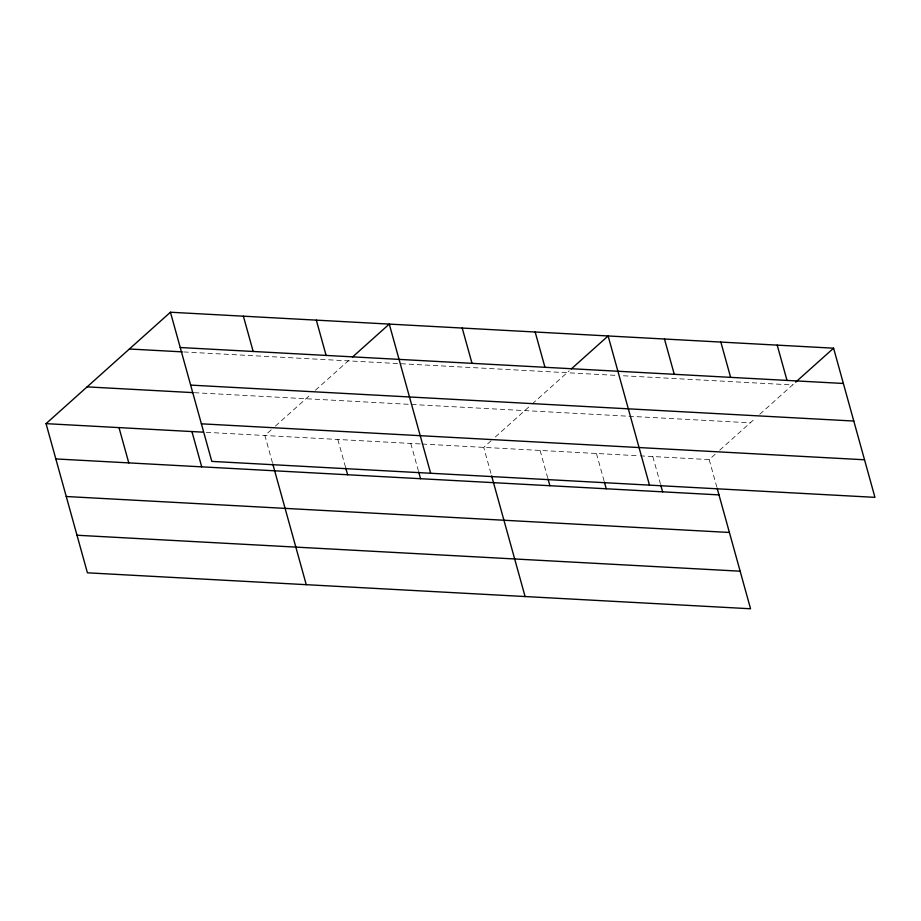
<?xml version="1.0" encoding="UTF-8"?>
<svg xmlns="http://www.w3.org/2000/svg" width="921" height="921" viewBox="0 0 921 921"><rect width="100%" height="100%" fill="white"/><g stroke="black" fill="none" stroke-linecap="round" stroke-linejoin="round"><path stroke-width="0.69" stroke-dasharray="4.61 3.45" d="M271.2 429.854L264.891 435.506L272.42 462.653M275.414 426.089L311.217 394.004M315.454 390.216L351.385 358.039M491.089 440.779L483.721 447.376L491.25 474.522M495.302 437.003L531.118 404.929M532.177 403.974L569.166 370.841M640.141 455.86L709.193 459.602L715.513 453.938M719.715 450.173L755.531 418.099M759.756 414.312L794.639 383.067M183.74 351.949L616.391 375.4M623.436 375.78L792.532 384.955M194.366 392.691L750.247 422.831M206.246 432.329L420.793 443.968M422.221 444.037L638.737 455.78M709.193 459.602L716.722 486.749M652.828 456.54L660.357 483.686M596.463 453.489L603.992 480.635M540.097 450.427L547.615 477.573M410.778 443.415L418.307 470.562M337.834 439.467L345.732 467.972"/><path stroke-width="1.38" d="M717.102 488.095L750.557 608.769L87.414 572.816L46.05 423.648L170.443 312.231L833.586 348.184L874.95 497.352L211.807 461.398L170.443 312.231M352.432 357.095L389.272 324.1L430.648 473.267M571.273 368.953L608.113 335.958L649.478 485.125M795.686 382.123L833.586 348.184M180.228 347.516L843.371 383.47M129.389 349.001L182.312 351.868M190.647 385.105L853.79 421.047M87.104 386.878L192.938 392.622M201.388 423.821L864.531 459.775M46.05 423.648L203.38 432.179M55.836 458.934L718.979 494.888M66.254 496.511L729.397 532.465M76.996 535.239L740.139 571.193M777.209 345.133L787.006 380.419M720.844 342.071L730.629 377.357M664.478 339.02L674.264 374.306M660.725 485.045L662.613 491.826M604.36 481.994L606.248 488.775M535.17 332.009L544.956 367.295M547.995 478.932L549.883 485.724M462.215 328.049L472.013 363.335M491.63 475.881L525.097 596.543M418.687 471.92L420.563 478.713M316.329 320.14L326.115 355.425M345.732 467.972L347.62 474.752M243.386 316.191L253.171 351.477M272.789 464.011L306.256 584.685M191.936 431.558L201.722 466.843M118.993 427.597L128.779 462.883"/></g></svg>
